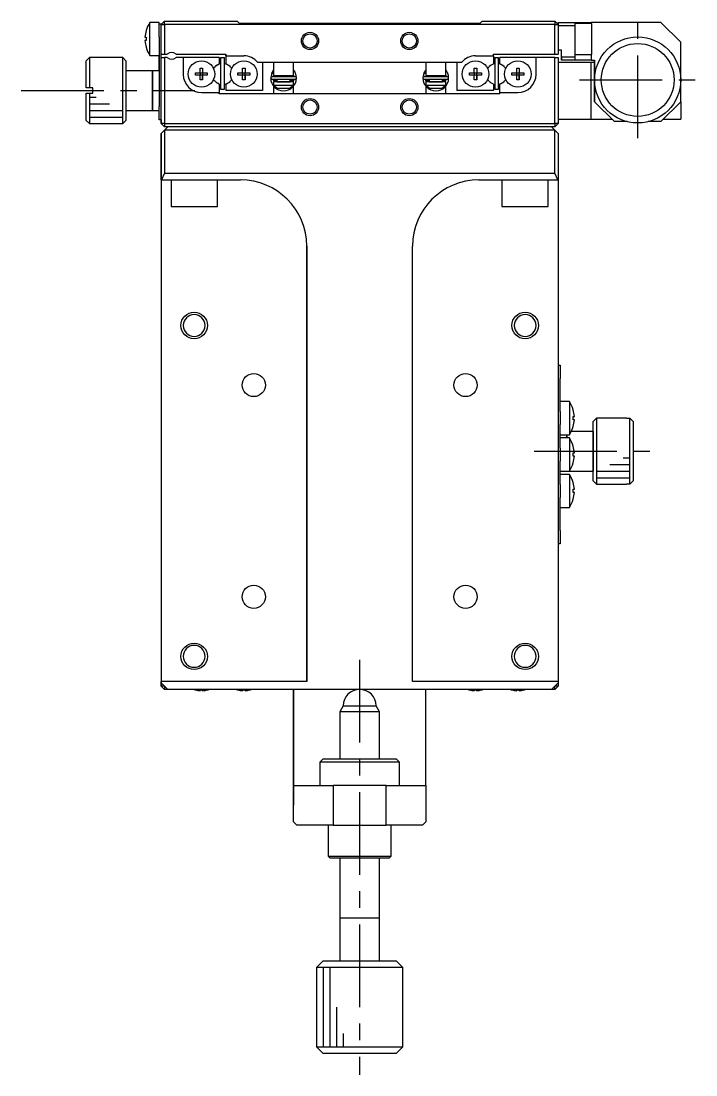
# Model space of a CAD drawing. Extents: x -216 to 381, y 30 to 513.
# Drawn here: x -40.6 to 61.3, y 353.6 to 512.8 of the extents above; entities that cross this region are included whole.
import ezdxf

# ---------------------------------------------------------------- set-up
doc = ezdxf.new("R2010")
doc.units = 0
doc.header["$LTSCALE"] = 10
doc.linetypes.add('CENTER', pattern=[2, 1.25, -0.25, 0.25, -0.25])
doc.layers.get('0').update_dxf_attribs({"linetype": 'CONTINUOUS'})
doc.layers.add('CENTER', color=1, linetype='CENTER')

msp = doc.modelspace()

# ---------------------------------------------------------------- linework, layer by layer
at = {"color": 7, "linetype": 'CONTINUOUS'}
for p, q in [((-19.47277, 512.334372), (-18.97277, 512.834372)), ((-19.47277, 512.334372), (-18.97277, 512.834372)), ((-18.97277, 512.334372), (-18.97277, 512.834372)), ((-18.97277, 512.834372), (-7.97277, 512.834372)), ((-7.62277, 512.484372), (-7.97277, 512.834372)), ((29.02723, 512.834372), (28.67723, 512.484372)), ((28.67723, 512.484372), (29.02723, 512.834372)), ((29.02723, 512.834372), (40.02723, 512.834372)), ((40.02723, 512.834372), (40.02723, 512.334372)), ((40.02723, 512.834372), (40.52723, 512.334372)), ((-21.742205, 511.396304), (-21.73535, 511.392961)), ((-21.742205, 511.396304), (-21.73535, 511.392961)), ((-21.164427, 507.634372), (-21.164427, 512.634372)), ((-19.77277, 512.634372), (-21.164427, 512.634372)), ((-19.77277, 512.434372), (-19.77277, 512.634372)), ((-19.77277, 510.434372), (-19.77277, 512.434372)), ((-19.77277, 512.434372), (-19.47277, 512.434372)), ((-19.47277, 512.334372), (-18.97277, 512.334372)), ((-19.47277, 507.834372), (-19.47277, 512.334372)), ((-18.97277, 512.334372), (-18.97277, 507.834372)), ((40.02723, 512.334372), (-18.97277, 512.334372)), ((28.67723, 512.484372), (-7.62277, 512.484372)), ((40.02723, 507.834372), (40.02723, 512.334372)), ((40.02723, 512.334372), (40.52723, 512.334372)), ((40.52723, 512.634372), (40.52723, 512.334372)), ((40.52723, 512.334372), (40.52723, 512.634372)), ((40.52723, 512.634372), (43.02723, 512.634372)), ((40.52723, 512.334372), (40.52723, 507.834372)), ((43.02723, 512.134372), (40.52723, 512.134372)), ((43.02723, 512.634372), (43.02723, 512.134372)), ((43.02723, 512.634372), (45.52723, 512.634372)), ((45.52723, 512.565193), (43.02723, 512.565193)), ((45.62723, 512.484372), (43.02723, 512.484372)), ((43.02723, 512.134372), (43.02723, 507.434372)), ((45.52723, 512.634372), (45.52723, 512.565193)), ((56.02723, 512.634372), (45.52723, 512.634372)), ((45.52723, 512.565193), (45.52723, 512.484372)), ((45.62723, 510.134372), (45.62723, 512.484372)), ((59.02723, 509.634372), (56.02723, 512.634372)), ((-21.907722, 510.394372), (-21.73535, 510.394372)), ((-21.73535, 509.874372), (-21.907722, 509.874372)), ((-21.73535, 510.394372), (-21.73535, 509.874372)), ((-19.77277, 510.434372), (-19.77277, 499.934372)), ((45.62723, 507.784372), (45.62723, 510.134372)), ((59.02723, 503.934372), (59.02723, 509.634372)), ((-21.73535, 508.875782), (-21.742205, 508.872439)), ((-21.73535, 508.875782), (-21.742205, 508.872439)), ((41.02723, 508.434372), (40.52723, 508.434372)), ((41.02723, 507.434372), (41.02723, 508.434372)), ((41.02723, 507.434372), (41.02723, 508.434372)), ((-30.27277, 507.334372), (-30.77277, 506.834372)), ((-30.77277, 502.734372), (-30.77277, 506.834372)), ((-30.77277, 502.734372), (-30.77277, 506.834372)), ((-30.27277, 507.334372), (-30.27277, 502.734372)), ((-25.27277, 507.334372), (-30.27277, 507.334372)), ((-25.27277, 502.334372), (-25.27277, 507.334372)), ((-24.77277, 506.834372), (-25.27277, 507.334372)), ((-24.77277, 506.834372), (-24.77277, 502.334372)), ((-21.164427, 507.634372), (-19.77277, 507.634372)), ((-19.77277, 505.334372), (-19.77277, 507.634372)), ((-19.47277, 507.334372), (-19.47277, 507.834372)), ((-19.47277, 507.834372), (-18.97277, 507.834372)), ((-19.47277, 497.334372), (-19.47277, 507.334372)), ((-19.47277, 507.334372), (-18.97277, 507.334372)), ((-18.97277, 507.834372), (-18.534208, 507.834372)), ((-18.97277, 507.334372), (-18.97277, 497.334372)), ((-18.534208, 507.334372), (-18.97277, 507.334372)), ((-17.211332, 507.834372), (-9.67277, 507.834372)), ((-16.12277, 507.334372), (-17.211332, 507.334372)), ((-16.12277, 507.334372), (-16.12277, 504.784372)), ((-10.67277, 507.334372), (-16.12277, 507.334372)), ((-10.67277, 507.334372), (-10.67277, 506.385177)), ((-10.47277, 507.334372), (-9.87277, 507.334372)), ((-10.47277, 506.393267), (-10.47277, 507.334372)), ((-10.47277, 507.334372), (-10.47277, 502.534372)), ((-10.47277, 506.584372), (-10.47277, 506.393267)), ((-10.47277, 506.584372), (-10.47277, 506.393267)), ((-10.47277, 506.584372), (-10.47277, 506.393267)), ((-10.47277, 506.584372), (-10.47277, 506.393267)), ((-10.47277, 506.584372), (-10.47277, 506.393267)), ((-10.47277, 506.584372), (-10.47277, 506.393267)), ((-10.47277, 506.584372), (-10.47277, 506.393267)), ((-10.47277, 506.584372), (-10.47277, 506.393267)), ((-10.47277, 506.584372), (-10.47277, 506.393267)), ((-10.47277, 506.584372), (-10.47277, 506.393267)), ((-10.47277, 506.584372), (-10.47277, 506.393267)), ((-10.47277, 506.584372), (-10.47277, 506.393267)), ((-10.47277, 506.584372), (-10.47277, 503.284372)), ((-10.47277, 506.584372), (-10.47277, 506.393267)), ((-10.47277, 506.584372), (-10.47277, 506.393267)), ((-10.47277, 506.584372), (-10.47277, 506.393267)), ((-10.47277, 506.584372), (-10.47277, 506.393267)), ((-10.47277, 506.584372), (-10.47277, 506.393267)), ((-10.47277, 506.584372), (-10.47277, 506.393267)), ((-10.47277, 506.584372), (-10.47277, 506.393267)), ((-10.47277, 506.584372), (-10.47277, 506.393267)), ((-10.47277, 506.584372), (-10.47277, 506.393267)), ((-10.47277, 506.584372), (-10.47277, 506.393267)), ((-10.47277, 506.584372), (-10.47277, 506.393267)), ((-9.87277, 502.534372), (-9.87277, 507.334372)), ((-9.67277, 507.834372), (-9.67277, 507.584372)), ((-9.67277, 507.584372), (-9.67277, 507.834372)), ((-9.67277, 507.584372), (-6.97277, 507.584372)), ((-9.67277, 507.584372), (-9.67277, 506.385177)), ((-9.67277, 507.584372), (-9.67277, 506.385177)), ((-4.893707, 506.634372), (-2.04777, 506.634372)), ((-4.17277, 506.634372), (-4.17277, 502.334372)), ((-2.47277, 506.634372), (-2.47277, 504.634372)), ((-2.04777, 506.634372), (0.10223, 506.634372)), ((0.10223, 506.634372), (20.95223, 506.634372)), ((0.52723, 504.634372), (0.52723, 506.634372)), ((20.52723, 506.634372), (20.52723, 504.634372)), ((20.95223, 506.634372), (23.10223, 506.634372)), ((23.10223, 506.634372), (25.948168, 506.634372)), ((23.52723, 504.634372), (23.52723, 506.634372)), ((25.22723, 506.634372), (25.22723, 502.334372)), ((25.22723, 506.634372), (25.22723, 502.334372)), ((28.02723, 507.584372), (30.72723, 507.584372)), ((30.72723, 507.834372), (40.02723, 507.834372)), ((30.72723, 507.584372), (30.72723, 507.834372)), ((30.72723, 507.584372), (30.72723, 506.385177)), ((30.92723, 506.393267), (30.92723, 507.334372)), ((30.92723, 507.334372), (30.92723, 502.534372)), ((30.92723, 507.334372), (31.52723, 507.334372)), ((30.92723, 506.584372), (30.92723, 506.393267)), ((30.92723, 506.584372), (30.92723, 506.393267)), ((30.92723, 506.584372), (30.92723, 506.393267)), ((30.92723, 506.584372), (30.92723, 506.393267)), ((30.92723, 506.584372), (30.92723, 506.393267)), ((30.92723, 506.584372), (30.92723, 506.393267)), ((30.92723, 506.584372), (30.92723, 506.393267)), ((30.92723, 506.584372), (30.92723, 506.393267)), ((30.92723, 506.584372), (30.92723, 506.393267)), ((30.92723, 506.584372), (30.92723, 506.393267)), ((30.92723, 506.584372), (30.92723, 506.393267)), ((30.92723, 506.584372), (30.92723, 506.393267)), ((30.92723, 506.584372), (30.92723, 503.284372)), ((30.92723, 506.584372), (30.92723, 506.393267)), ((30.92723, 506.584372), (30.92723, 506.393267)), ((30.92723, 506.584372), (30.92723, 506.393267)), ((30.92723, 506.584372), (30.92723, 506.393267)), ((30.92723, 506.584372), (30.92723, 506.393267)), ((30.92723, 506.584372), (30.92723, 506.393267)), ((30.92723, 506.584372), (30.92723, 506.393267)), ((30.92723, 506.584372), (30.92723, 506.393267)), ((30.92723, 506.584372), (30.92723, 506.393267)), ((30.92723, 506.584372), (30.92723, 506.393267)), ((30.92723, 506.584372), (30.92723, 506.393267)), ((31.52723, 502.534372), (31.52723, 507.334372)), ((31.72723, 506.385177), (31.72723, 507.334372)), ((37.17723, 507.334372), (31.72723, 507.334372)), ((31.72723, 506.385177), (31.72723, 507.334372)), ((37.17723, 504.784372), (37.17723, 507.334372)), ((40.02723, 507.334372), (37.17723, 507.334372)), ((37.17723, 504.784372), (37.17723, 507.334372)), ((40.02723, 507.834372), (40.52723, 507.834372)), ((40.02723, 497.334372), (40.02723, 507.334372)), ((40.02723, 507.334372), (40.52723, 507.334372)), ((40.52723, 507.334372), (40.52723, 497.334372)), ((40.52723, 506.634372), (45.52723, 506.634372)), ((41.02723, 507.434372), (43.02723, 507.434372)), ((41.02723, 507.434372), (41.02723, 506.934372)), ((41.02723, 506.934372), (41.02723, 507.434372)), ((43.02723, 506.934372), (41.02723, 506.934372)), ((43.02723, 507.784372), (45.62723, 507.784372)), ((43.02723, 507.434372), (43.02723, 506.934372)), ((43.02723, 506.974635), (45.52723, 506.974635)), ((45.52723, 506.934372), (43.02723, 506.934372)), ((45.52723, 507.784372), (45.52723, 506.974635)), ((45.52723, 506.974635), (45.52723, 506.934372)), ((45.52723, 506.934372), (46.02723, 506.934372)), ((45.52723, 498.034372), (45.52723, 506.634372)), ((45.52723, 506.634372), (46.02723, 506.634372)), ((46.02723, 506.934372), (46.02723, 503.934372)), ((46.02723, 503.934372), (46.02723, 506.934372)), ((-20.77277, 505.334372), (-24.77277, 505.334372)), ((-20.77277, 502.334372), (-20.77277, 505.334372)), ((-20.77277, 505.334372), (-20.77277, 502.334372)), ((-19.77277, 505.334372), (-20.77277, 505.334372)), ((-14.259131, 505.014372), (-13.55277, 505.014372)), ((-14.259131, 504.654372), (-14.259131, 505.014372)), ((-13.55277, 505.720733), (-13.19277, 505.720733)), ((-13.55277, 505.014372), (-13.55277, 505.720733)), ((-13.542398, 505.003999), (-13.55277, 505.014372)), ((-13.542398, 504.664744), (-13.542398, 505.003999)), ((-13.542398, 505.003999), (-13.203142, 505.003999)), ((-13.203142, 505.003999), (-13.19277, 505.014372)), ((-13.203142, 505.003999), (-13.203142, 504.664744)), ((-13.19277, 505.720733), (-13.19277, 505.014372)), ((-13.19277, 505.720733), (-13.19277, 505.014372)), ((-13.19277, 505.014372), (-12.486408, 505.014372)), ((-12.486408, 505.014372), (-12.486408, 504.654372)), ((-10.932865, 506.235011), (-10.67277, 506.385177)), ((-9.412675, 506.235011), (-9.67277, 506.385177)), ((-9.412675, 506.235011), (-9.67277, 506.385177)), ((-7.859131, 505.014372), (-7.15277, 505.014372)), ((-7.859131, 504.654372), (-7.859131, 505.014372)), ((-7.15277, 505.720733), (-6.79277, 505.720733)), ((-7.15277, 505.014372), (-7.15277, 505.720733)), ((-7.142398, 505.003999), (-7.15277, 505.014372)), ((-7.142398, 504.664744), (-7.142398, 505.003999)), ((-7.142398, 505.003999), (-6.803142, 505.003999)), ((-6.803142, 505.003999), (-6.79277, 505.014372)), ((-6.803142, 505.003999), (-6.803142, 504.664744)), ((-6.79277, 505.720733), (-6.79277, 505.014372)), ((-6.79277, 505.720733), (-6.79277, 505.014372)), ((-6.79277, 505.014372), (-6.086408, 505.014372)), ((-6.086408, 505.014372), (-6.086408, 504.654372)), ((-2.747534, 505.027764), (-2.916425, 504.26196)), ((-2.807994, 504.836343), (-2.812486, 504.802388)), ((-2.801809, 504.870038), (-2.807994, 504.836343)), ((-2.793945, 504.903389), (-2.801809, 504.870038)), ((-2.784423, 504.936316), (-2.793945, 504.903389)), ((-2.773264, 504.968736), (-2.784423, 504.936316)), ((-2.76121, 504.998903), (-2.773264, 504.968736)), ((-2.761495, 504.997552), (-2.760873, 504.999511)), ((-2.760873, 504.999511), (-2.759128, 505.000985)), ((-2.472892, 505.470403), (-2.760351, 504.998458)), ((-2.759128, 505.000985), (-2.756269, 505.001965)), ((-2.756432, 505.007559), (-2.755047, 505.008627)), ((-2.756269, 505.001965), (-2.752315, 505.002444)), ((-2.755047, 505.008627), (-2.472745, 504.909414)), ((-2.752315, 505.002444), (-2.74729, 505.00242)), ((-2.74729, 505.00242), (-2.741226, 505.001893)), ((-2.741226, 505.001893), (-2.734161, 505.000865)), ((-2.734161, 505.000865), (-2.72614, 504.999344)), ((-2.72614, 504.999344), (-2.717213, 504.997338)), ((-2.717213, 504.997338), (-2.707435, 504.994861)), ((-2.707435, 504.994861), (-2.696869, 504.991929)), ((-2.696869, 504.991929), (-2.685581, 504.988558)), ((-2.685581, 504.988558), (-2.673641, 504.984772)), ((-2.673641, 504.984772), (-2.661126, 504.980593)), ((-2.661126, 504.980593), (-2.648112, 504.976047)), ((-2.648112, 504.976047), (-2.634682, 504.971164)), ((-2.634682, 504.971164), (-2.620921, 504.965974)), ((-2.620921, 504.965974), (-2.606915, 504.96051)), ((-2.606915, 504.96051), (-2.592751, 504.954805)), ((-2.592751, 504.954805), (-2.578519, 504.948896)), ((-2.578519, 504.948896), (-2.564309, 504.94282)), ((-2.564309, 504.94282), (-2.550209, 504.936615)), ((-2.550209, 504.936615), (-2.536308, 504.93032)), ((-2.536308, 504.93032), (-2.522693, 504.923974)), ((-2.522693, 504.923974), (-2.50945, 504.917618)), ((-2.50945, 504.917618), (-2.496662, 504.911291)), ((-2.496662, 504.911291), (-2.48441, 504.905033)), ((-2.48441, 504.905033), (-2.47277, 504.898884)), ((0.815955, 504.997552), (0.815191, 504.997232)), ((0.815247, 504.999632), (0.81567, 504.998903)), ((0.815455, 504.995082), (0.815955, 504.997552)), ((0.81567, 504.998903), (0.815955, 504.997552)), ((0.830396, 504.961434), (0.81567, 504.998903)), ((0.831406, 504.958605), (0.830396, 504.961434)), ((0.832122, 504.956576), (0.831406, 504.958605)), ((0.833631, 504.952232), (0.832122, 504.956576)), ((0.833944, 504.951321), (0.833631, 504.952232)), ((0.834699, 504.949098), (0.833944, 504.951321)), ((0.835047, 504.948068), (0.834699, 504.949098)), ((0.835436, 504.94691), (0.835047, 504.948068)), ((0.835766, 504.94592), (0.835436, 504.94691)), ((0.836174, 504.94469), (0.835766, 504.94592)), ((0.836475, 504.943775), (0.836174, 504.94469)), ((0.836903, 504.942471), (0.836475, 504.943775)), ((0.837368, 504.941043), (0.836903, 504.942471)), ((0.837669, 504.940115), (0.837368, 504.941043)), ((20.243771, 505.008003), (20.083575, 504.26196)), ((20.192006, 504.836343), (20.187514, 504.802388)), ((20.198191, 504.870038), (20.192006, 504.836343)), ((20.206055, 504.903389), (20.198191, 504.870038)), ((20.215577, 504.936316), (20.206055, 504.903389)), ((20.226736, 504.968736), (20.215577, 504.936316)), ((20.23879, 504.998903), (20.226736, 504.968736)), ((20.238505, 504.997552), (20.239127, 504.999511)), ((20.239127, 504.999511), (20.240872, 505.000985)), ((20.527108, 505.470403), (20.239649, 504.998458)), ((20.240872, 505.000985), (20.243731, 505.001965)), ((20.243568, 505.007559), (20.527255, 504.909414)), ((20.243731, 505.001965), (20.247685, 505.002444)), ((20.252466, 505.027764), (20.243771, 505.008003)), ((20.247685, 505.002444), (20.25271, 505.00242)), ((20.25271, 505.00242), (20.258774, 505.001893)), ((20.258774, 505.001893), (20.265839, 505.000865)), ((20.265839, 505.000865), (20.27386, 504.999344)), ((20.27386, 504.999344), (20.282787, 504.997338)), ((20.282787, 504.997338), (20.292565, 504.994861)), ((20.292565, 504.994861), (20.303131, 504.991929)), ((20.303131, 504.991929), (20.314419, 504.988558)), ((20.314419, 504.988558), (20.326359, 504.984772)), ((20.326359, 504.984772), (20.338874, 504.980593)), ((20.338874, 504.980593), (20.351888, 504.976047)), ((20.351888, 504.976047), (20.365318, 504.971164)), ((20.365318, 504.971164), (20.379079, 504.965974)), ((20.379079, 504.965974), (20.393085, 504.96051)), ((20.393085, 504.96051), (20.407249, 504.954805)), ((20.407249, 504.954805), (20.421481, 504.948896)), ((20.421481, 504.948896), (20.435691, 504.94282)), ((20.435691, 504.94282), (20.449791, 504.936615)), ((20.449791, 504.936615), (20.463692, 504.93032)), ((20.463692, 504.93032), (20.477307, 504.923974)), ((20.477307, 504.923974), (20.49055, 504.917618)), ((20.49055, 504.917618), (20.503338, 504.911291)), ((20.503338, 504.911291), (20.51559, 504.905033)), ((20.51559, 504.905033), (20.52723, 504.898884)), ((23.815955, 504.997552), (23.815191, 504.997232)), ((23.815247, 504.999632), (23.81567, 504.998903)), ((23.815455, 504.995082), (23.815955, 504.997552)), ((23.81567, 504.998903), (23.815955, 504.997552)), ((23.830396, 504.961434), (23.81567, 504.998903)), ((23.831406, 504.958605), (23.830396, 504.961434)), ((23.832122, 504.956576), (23.831406, 504.958605)), ((23.833631, 504.952232), (23.832122, 504.956576)), ((23.833944, 504.951321), (23.833631, 504.952232)), ((23.834699, 504.949098), (23.833944, 504.951321)), ((23.835047, 504.948068), (23.834699, 504.949098)), ((23.835436, 504.94691), (23.835047, 504.948068)), ((23.835766, 504.94592), (23.835436, 504.94691)), ((23.836174, 504.94469), (23.835766, 504.94592)), ((23.836475, 504.943775), (23.836174, 504.94469)), ((23.836903, 504.942471), (23.836475, 504.943775)), ((23.837368, 504.941043), (23.836903, 504.942471)), ((23.837669, 504.940115), (23.837368, 504.941043)), ((27.140869, 505.014372), (27.84723, 505.014372)), ((27.140869, 504.654372), (27.140869, 505.014372)), ((27.84723, 505.720733), (28.20723, 505.720733)), ((27.84723, 505.014372), (27.84723, 505.720733)), ((27.857602, 505.003999), (27.84723, 505.014372)), ((27.857602, 504.664744), (27.857602, 505.003999)), ((27.857602, 505.003999), (28.196858, 505.003999)), ((28.196858, 505.003999), (28.20723, 505.014372)), ((28.196858, 505.003999), (28.196858, 504.664744)), ((28.20723, 505.720733), (28.20723, 505.014372)), ((28.20723, 505.720733), (28.20723, 505.014372)), ((28.20723, 505.014372), (28.913592, 505.014372)), ((28.913592, 505.014372), (28.913592, 504.654372)), ((30.467135, 506.235011), (30.72723, 506.385177)), ((31.987325, 506.235011), (31.72723, 506.385177)), ((31.72723, 506.385177), (31.987325, 506.235011)), ((33.540869, 505.014372), (34.24723, 505.014372)), ((33.540869, 504.654372), (33.540869, 505.014372)), ((34.24723, 505.720733), (34.60723, 505.720733)), ((34.24723, 505.014372), (34.24723, 505.720733)), ((34.257602, 505.003999), (34.24723, 505.014372)), ((34.257602, 504.664744), (34.257602, 505.003999)), ((34.257602, 505.003999), (34.596858, 505.003999)), ((34.596858, 505.003999), (34.60723, 505.014372)), ((34.596858, 505.003999), (34.596858, 504.664744)), ((34.60723, 505.720733), (34.60723, 505.014372)), ((34.60723, 505.720733), (34.60723, 505.014372)), ((34.60723, 505.014372), (35.313592, 505.014372)), ((35.313592, 505.014372), (35.313592, 504.654372)), ((-19.772772, 504.084372), (-19.772772, 500.784372)), ((-13.55277, 504.654372), (-14.259131, 504.654372)), ((-13.542398, 504.664744), (-13.55277, 504.654372)), ((-13.55277, 503.94801), (-13.55277, 504.654372)), ((-13.19277, 503.94801), (-13.55277, 503.94801)), ((-13.203142, 504.664744), (-13.542398, 504.664744)), ((-13.203142, 504.664744), (-13.19277, 504.654372)), ((-13.19277, 504.654372), (-13.19277, 503.94801)), ((-12.486408, 504.654372), (-13.19277, 504.654372)), ((-13.19277, 503.94801), (-13.19277, 504.654372)), ((-10.67277, 503.283566), (-10.932865, 503.433732)), ((-10.67277, 503.283566), (-10.67277, 502.034372)), ((-10.47277, 502.534372), (-10.47277, 503.275476)), ((-9.67277, 503.283566), (-9.412675, 503.433732)), ((-9.67277, 503.283566), (-9.412675, 503.433732)), ((-9.67277, 503.283566), (-9.67277, 502.334372)), ((-9.67277, 503.283566), (-9.67277, 502.334372)), ((-7.15277, 504.654372), (-7.859131, 504.654372)), ((-7.142398, 504.664744), (-7.15277, 504.654372)), ((-7.15277, 503.94801), (-7.15277, 504.654372)), ((-6.79277, 503.94801), (-7.15277, 503.94801)), ((-6.803142, 504.664744), (-7.142398, 504.664744)), ((-6.803142, 504.664744), (-6.79277, 504.654372)), ((-6.79277, 504.654372), (-6.79277, 503.94801)), ((-6.086408, 504.654372), (-6.79277, 504.654372)), ((-6.79277, 503.94801), (-6.79277, 504.654372)), ((-2.815275, 504.768256), (-2.816355, 504.73403)), ((-2.816355, 504.73403), (-2.815723, 504.699794)), ((-2.815723, 504.699794), (-2.81338, 504.665631)), ((-2.812486, 504.802388), (-2.815275, 504.768256)), ((-2.81338, 504.665631), (-2.809333, 504.631625)), ((-2.809333, 504.631625), (-2.803592, 504.597859)), ((-2.803592, 504.597859), (-2.796169, 504.564415)), ((-2.796169, 504.564415), (-2.787083, 504.531375)), ((-2.787083, 504.531375), (-2.776357, 504.49882)), ((-2.776357, 504.49882), (-2.764015, 504.46683)), ((-2.764015, 504.46683), (-2.750087, 504.435483)), ((-2.750087, 504.435483), (-2.746395, 504.427824)), ((0.77723, 504.429372), (-2.72277, 504.429372)), ((-2.72277, 504.039372), (0.77723, 504.039372)), ((-2.407989, 503.634217), (-2.516452, 504.039349)), ((-2.47277, 504.634372), (0.52723, 504.634372)), ((-1.97277, 503.834372), (-2.47277, 503.834372)), ((-2.47277, 503.834372), (-2.47277, 503.823973)), ((-2.47277, 503.823889), (-2.47277, 503.823453)), ((-2.47277, 503.823328), (-2.47277, 503.823221)), ((-2.47277, 503.823014), (-2.47277, 503.822887)), ((-2.47277, 503.822887), (-2.47277, 503.822699)), ((0.52723, 503.634372), (-2.47277, 503.634372)), ((-2.47277, 503.634372), (-2.47277, 503.134372)), ((-1.97277, 503.634372), (-2.472708, 503.634372)), ((-2.409367, 504.630805), (-2.410599, 504.63435)), ((-2.403984, 504.616758), (-2.409367, 504.630805)), ((-2.397899, 504.603005), (-2.403984, 504.616758)), ((-2.391129, 504.589581), (-2.397899, 504.603005)), ((-2.383695, 504.576518), (-2.391129, 504.589581)), ((-2.375617, 504.563849), (-2.383695, 504.576518)), ((-2.366917, 504.551603), (-2.375617, 504.563849)), ((-2.357618, 504.53981), (-2.366917, 504.551603)), ((-2.347746, 504.528497), (-2.357618, 504.53981)), ((-2.337325, 504.51769), (-2.347746, 504.528497)), ((-2.326384, 504.507414), (-2.337325, 504.51769)), ((-2.314949, 504.497693), (-2.326384, 504.507414)), ((-2.30305, 504.488548), (-2.314949, 504.497693)), ((-2.290717, 504.479999), (-2.30305, 504.488548)), ((-2.277979, 504.472066), (-2.290717, 504.479999)), ((-2.264869, 504.464766), (-2.277979, 504.472066)), ((-2.251417, 504.458115), (-2.264869, 504.464766)), ((-2.237656, 504.452127), (-2.251417, 504.458115)), ((-2.22362, 504.446816), (-2.237656, 504.452127)), ((-2.20934, 504.442194), (-2.22362, 504.446816)), ((-2.194852, 504.438269), (-2.20934, 504.442194)), ((-2.180189, 504.435052), (-2.194852, 504.438269)), ((-2.165385, 504.432549), (-2.180189, 504.435052)), ((-2.150476, 504.430765), (-2.165385, 504.432549)), ((-2.135496, 504.429705), (-2.150476, 504.430765)), ((-2.12127, 504.429371), (-2.135496, 504.429705)), ((-1.97277, 504.634372), (-1.97277, 504.429372)), ((-1.97277, 504.039372), (-1.97277, 503.634372)), ((-1.97277, 503.634372), (0.02723, 503.634372)), ((0.02723, 503.634372), (-1.97277, 503.634372)), ((0.02723, 504.429372), (0.02723, 504.634372)), ((0.02723, 503.634372), (0.02723, 504.039372)), ((0.52723, 503.834372), (0.02723, 503.834372)), ((0.52723, 503.634372), (0.02723, 503.634372)), ((0.182426, 504.429447), (0.175731, 504.429371)), ((0.19743, 504.430143), (0.182426, 504.429447)), ((0.212386, 504.431565), (0.19743, 504.430143)), ((0.227257, 504.43371), (0.212386, 504.431565)), ((0.24201, 504.436574), (0.227257, 504.43371)), ((0.256608, 504.440151), (0.24201, 504.436574)), ((0.271017, 504.444434), (0.256608, 504.440151)), ((0.285204, 504.449414), (0.271017, 504.444434)), ((0.299134, 504.455081), (0.285204, 504.449414)), ((0.312772, 504.461422), (0.299134, 504.455081)), ((0.326087, 504.468424), (0.312772, 504.461422)), ((0.339045, 504.476071), (0.326087, 504.468424)), ((0.351614, 504.484348), (0.339045, 504.476071)), ((0.363762, 504.493236), (0.351614, 504.484348)), ((0.375459, 504.502715), (0.363762, 504.493236)), ((0.386674, 504.512763), (0.375459, 504.502715)), ((0.397379, 504.523358), (0.386674, 504.512763)), ((0.407546, 504.534475), (0.397379, 504.523358)), ((0.417147, 504.546087), (0.407546, 504.534475)), ((0.426156, 504.558169), (0.417147, 504.546087)), ((0.43455, 504.570689), (0.426156, 504.558169)), ((0.442304, 504.583618), (0.43455, 504.570689)), ((0.449397, 504.596923), (0.442304, 504.583618)), ((0.45581, 504.610572), (0.449397, 504.596923)), ((0.461524, 504.62453), (0.45581, 504.610572)), ((0.465058, 504.634346), (0.461524, 504.62453)), ((0.570596, 504.039316), (0.462785, 503.634211)), ((0.52723, 503.824085), (0.52723, 503.834372)), ((0.52723, 503.823818), (0.52723, 503.823949)), ((0.52723, 503.823641), (0.52723, 503.823818)), ((0.52723, 503.823411), (0.52723, 503.823513)), ((0.52723, 503.823311), (0.52723, 503.823411)), ((0.52723, 503.823174), (0.52723, 503.823298)), ((0.52723, 503.823018), (0.52723, 503.823174)), ((0.52723, 503.822904), (0.52723, 503.823018)), ((0.52723, 503.822535), (0.52723, 503.822685)), ((0.52723, 503.134372), (0.52723, 503.634372)), ((0.527514, 504.646017), (0.53063, 504.634538)), ((0.53063, 504.634538), (0.57092, 504.429414)), ((20.184725, 504.768256), (20.183645, 504.73403)), ((20.183645, 504.73403), (20.184277, 504.699794)), ((20.184277, 504.699794), (20.18662, 504.665631)), ((20.187514, 504.802388), (20.184725, 504.768256)), ((20.18662, 504.665631), (20.190667, 504.631625)), ((20.190667, 504.631625), (20.196408, 504.597859)), ((20.196408, 504.597859), (20.203831, 504.564415)), ((20.203831, 504.564415), (20.212917, 504.531375)), ((20.212917, 504.531375), (20.223643, 504.49882)), ((20.223643, 504.49882), (20.235985, 504.46683)), ((20.235985, 504.46683), (20.249913, 504.435483)), ((20.249913, 504.435483), (20.253605, 504.427824)), ((23.77723, 504.429372), (20.27723, 504.429372)), ((20.27723, 504.039372), (23.77723, 504.039372)), ((20.592011, 503.634217), (20.483548, 504.039349)), ((20.52723, 504.634372), (23.52723, 504.634372)), ((21.02723, 503.834372), (20.52723, 503.834372)), ((20.52723, 503.834372), (20.52723, 503.823973)), ((20.52723, 503.823889), (20.52723, 503.823453)), ((20.52723, 503.823328), (20.52723, 503.823221)), ((20.52723, 503.823014), (20.52723, 503.822887)), ((20.52723, 503.822887), (20.52723, 503.822699)), ((23.52723, 503.634372), (20.52723, 503.634372)), ((20.52723, 503.634372), (20.52723, 503.134372)), ((21.02723, 503.634372), (20.527292, 503.634372)), ((20.590633, 504.630805), (20.589401, 504.63435)), ((20.596016, 504.616758), (20.590633, 504.630805)), ((20.602101, 504.603005), (20.596016, 504.616758)), ((20.608871, 504.589581), (20.602101, 504.603005)), ((20.616305, 504.576518), (20.608871, 504.589581)), ((20.624383, 504.563849), (20.616305, 504.576518)), ((20.633083, 504.551603), (20.624383, 504.563849)), ((20.642382, 504.53981), (20.633083, 504.551603)), ((20.652254, 504.528497), (20.642382, 504.53981)), ((20.662675, 504.51769), (20.652254, 504.528497)), ((20.673616, 504.507414), (20.662675, 504.51769)), ((20.685051, 504.497693), (20.673616, 504.507414)), ((20.69695, 504.488548), (20.685051, 504.497693)), ((20.709283, 504.479999), (20.69695, 504.488548)), ((20.722021, 504.472066), (20.709283, 504.479999)), ((20.735131, 504.464766), (20.722021, 504.472066)), ((20.748583, 504.458115), (20.735131, 504.464766)), ((20.762344, 504.452127), (20.748583, 504.458115)), ((20.77638, 504.446816), (20.762344, 504.452127)), ((20.79066, 504.442194), (20.77638, 504.446816)), ((20.805148, 504.438269), (20.79066, 504.442194)), ((20.819811, 504.435052), (20.805148, 504.438269)), ((20.834615, 504.432549), (20.819811, 504.435052)), ((20.849524, 504.430765), (20.834615, 504.432549)), ((20.864504, 504.429705), (20.849524, 504.430765)), ((20.87873, 504.429371), (20.864504, 504.429705)), ((21.02723, 504.634372), (21.02723, 504.429372)), ((21.02723, 504.039372), (21.02723, 503.634372)), ((21.02723, 503.634372), (23.02723, 503.634372)), ((23.02723, 503.634372), (21.02723, 503.634372)), ((23.02723, 504.429372), (23.02723, 504.634372)), ((23.02723, 503.634372), (23.02723, 504.039372)), ((23.52723, 503.834372), (23.02723, 503.834372)), ((23.52723, 503.634372), (23.02723, 503.634372)), ((23.182426, 504.429447), (23.175731, 504.429371)), ((23.19743, 504.430143), (23.182426, 504.429447)), ((23.212386, 504.431565), (23.19743, 504.430143)), ((23.227257, 504.43371), (23.212386, 504.431565)), ((23.24201, 504.436574), (23.227257, 504.43371)), ((23.256608, 504.440151), (23.24201, 504.436574)), ((23.271017, 504.444434), (23.256608, 504.440151)), ((23.285204, 504.449414), (23.271017, 504.444434)), ((23.299134, 504.455081), (23.285204, 504.449414)), ((23.312772, 504.461422), (23.299134, 504.455081)), ((23.326087, 504.468424), (23.312772, 504.461422)), ((23.339045, 504.476071), (23.326087, 504.468424)), ((23.351614, 504.484348), (23.339045, 504.476071)), ((23.363762, 504.493236), (23.351614, 504.484348)), ((23.375459, 504.502715), (23.363762, 504.493236)), ((23.386674, 504.512763), (23.375459, 504.502715)), ((23.397379, 504.523358), (23.386674, 504.512763)), ((23.407546, 504.534475), (23.397379, 504.523358)), ((23.417147, 504.546087), (23.407546, 504.534475)), ((23.426156, 504.558169), (23.417147, 504.546087)), ((23.43455, 504.570689), (23.426156, 504.558169)), ((23.442304, 504.583618), (23.43455, 504.570689)), ((23.449397, 504.596923), (23.442304, 504.583618)), ((23.45581, 504.610572), (23.449397, 504.596923)), ((23.461524, 504.62453), (23.45581, 504.610572)), ((23.465058, 504.634346), (23.461524, 504.62453)), ((23.570596, 504.039316), (23.462785, 503.634211)), ((23.52723, 503.824085), (23.52723, 503.834372)), ((23.52723, 503.823818), (23.52723, 503.823949)), ((23.52723, 503.823641), (23.52723, 503.823818)), ((23.52723, 503.823411), (23.52723, 503.823513)), ((23.52723, 503.823311), (23.52723, 503.823411)), ((23.52723, 503.823174), (23.52723, 503.823298)), ((23.52723, 503.823018), (23.52723, 503.823174)), ((23.52723, 503.822904), (23.52723, 503.823018)), ((23.52723, 503.822535), (23.52723, 503.822685)), ((23.52723, 503.134372), (23.52723, 503.634372)), ((23.527514, 504.646017), (23.53063, 504.634538)), ((23.53063, 504.634538), (23.57092, 504.429414)), ((27.84723, 504.654372), (27.140869, 504.654372)), ((27.857602, 504.664744), (27.84723, 504.654372)), ((27.84723, 503.94801), (27.84723, 504.654372)), ((28.20723, 503.94801), (27.84723, 503.94801)), ((28.196858, 504.664744), (27.857602, 504.664744)), ((28.196858, 504.664744), (28.20723, 504.654372)), ((28.20723, 504.654372), (28.20723, 503.94801)), ((28.913592, 504.654372), (28.20723, 504.654372)), ((28.20723, 503.94801), (28.20723, 504.654372)), ((30.72723, 503.283566), (30.467135, 503.433732)), ((30.72723, 503.283566), (30.72723, 502.334372)), ((30.92723, 502.534372), (30.92723, 503.275476)), ((31.72723, 503.283566), (31.987325, 503.433732)), ((31.987325, 503.433732), (31.72723, 503.283566)), ((31.72723, 502.034372), (31.72723, 503.283566)), ((31.72723, 502.034372), (31.72723, 503.283566)), ((34.24723, 504.654372), (33.540869, 504.654372)), ((34.257602, 504.664744), (34.24723, 504.654372)), ((34.24723, 503.94801), (34.24723, 504.654372)), ((34.60723, 503.94801), (34.24723, 503.94801)), ((34.596858, 504.664744), (34.257602, 504.664744)), ((34.596858, 504.664744), (34.60723, 504.654372)), ((34.60723, 504.654372), (34.60723, 503.94801)), ((35.313592, 504.654372), (34.60723, 504.654372)), ((34.60723, 503.94801), (34.60723, 504.654372)), ((46.02723, 503.934372), (46.02723, 500.634372)), ((46.02723, 500.634372), (46.02723, 503.934372)), ((59.02723, 500.634372), (59.02723, 503.934372)), ((-30.27277, 502.734372), (-30.77277, 502.734372)), ((-30.77277, 497.834372), (-30.77277, 501.934372)), ((-30.77277, 497.834372), (-30.77277, 501.934372)), ((-30.77277, 501.934372), (-30.27277, 501.934372)), ((-29.77277, 502.734372), (-30.27277, 502.734372)), ((-30.27277, 501.934372), (-30.27277, 497.334372)), ((-30.27277, 501.934372), (-29.77277, 501.934372)), ((-29.77277, 501.934372), (-29.77277, 502.734372)), ((-29.77277, 501.934372), (-29.77277, 502.734372)), ((-25.27277, 497.334372), (-25.27277, 502.334372)), ((-24.77277, 502.334372), (-24.77277, 497.834372)), ((-20.77277, 499.334372), (-20.77277, 502.334372)), ((-20.77277, 502.334372), (-20.77277, 499.334372)), ((-13.37277, 502.034372), (-10.67277, 502.034372)), ((-10.67277, 501.834372), (-10.67277, 502.034372)), ((31.72723, 501.834372), (-10.67277, 501.834372)), ((-10.47277, 502.534372), (-9.87277, 502.534372)), ((-4.17277, 502.334372), (-9.67277, 502.334372)), ((-2.47277, 503.134372), (-2.422016, 503.134372)), ((-2.47277, 502.998313), (-2.47277, 502.998197)), ((-2.47277, 502.997802), (-2.47277, 501.834372)), ((-2.422016, 503.134372), (0.469232, 503.134372)), ((-1.89287, 502.634372), (-2.422016, 503.134372)), ((-0.059915, 502.634372), (-1.89287, 502.634372)), ((0.469232, 503.134372), (-0.059915, 502.634372)), ((-0.05267, 502.634372), (-0.059915, 502.634372)), ((0.469232, 503.134372), (0.52723, 503.134372)), ((0.52723, 501.834372), (0.52723, 502.997947)), ((20.52723, 503.134372), (20.577984, 503.134372)), ((20.52723, 502.998313), (20.52723, 502.998197)), ((20.52723, 502.997802), (20.52723, 501.834372)), ((20.577984, 503.134372), (23.469232, 503.134372)), ((21.10713, 502.634372), (20.577984, 503.134372)), ((22.940085, 502.634372), (21.10713, 502.634372)), ((23.469232, 503.134372), (22.940085, 502.634372)), ((22.94733, 502.634372), (22.940085, 502.634372)), ((23.469232, 503.134372), (23.52723, 503.134372)), ((23.52723, 501.834372), (23.52723, 502.997947)), ((30.72723, 502.334372), (25.22723, 502.334372)), ((30.92723, 502.534372), (31.52723, 502.534372)), ((31.72723, 501.834372), (31.72723, 502.034372)), ((31.72723, 502.034372), (34.42723, 502.034372)), ((31.72723, 501.834372), (31.72723, 502.034372)), ((46.02723, 500.634372), (49.02723, 497.634372)), ((49.02723, 497.634372), (46.02723, 500.634372)), ((56.02723, 497.634372), (59.02723, 500.634372)), ((59.02723, 500.634372), (59.02723, 498.034372)), ((-24.77277, 499.334372), (-20.77277, 499.334372)), ((-20.77277, 499.334372), (-19.77277, 499.334372)), ((-19.77277, 497.934372), (-19.77277, 499.934372)), ((-19.77277, 497.934372), (-19.77277, 499.334372)), ((-30.77277, 497.834372), (-30.27277, 497.334372)), ((-30.27277, 497.334372), (-25.27277, 497.334372)), ((-25.27277, 497.334372), (-24.77277, 497.834372)), ((-19.47277, 497.934372), (-19.77277, 497.934372)), ((-19.47277, 497.934372), (-19.47277, 497.334372)), ((-19.47277, 497.334372), (-18.97277, 496.834372)), ((-18.97277, 497.334372), (-19.47277, 497.334372)), ((-18.97277, 496.834372), (-19.47277, 497.334372)), ((-18.97277, 497.334372), (40.02723, 497.334372)), ((-18.97277, 497.334372), (-18.97277, 496.834372)), ((40.02723, 497.334372), (40.02723, 496.834372)), ((40.52723, 497.334372), (40.02723, 496.834372)), ((40.52723, 497.334372), (40.02723, 497.334372)), ((40.52723, 498.034372), (45.52723, 498.034372)), ((45.52723, 498.034372), (48.62723, 498.034372)), ((50.92723, 497.634372), (49.02723, 497.634372)), ((56.02723, 497.634372), (54.12723, 497.634372)), ((56.42723, 498.034372), (59.02723, 498.034372)), ((-19.47277, 495.834372), (-18.97277, 496.334372)), ((-18.97277, 496.334372), (-19.47277, 495.834372)), ((-19.47277, 488.834372), (-19.47277, 495.834372)), ((-19.47277, 495.834372), (-19.47277, 488.834372)), ((-18.47277, 496.834372), (-18.97277, 496.334372)), ((-18.97277, 496.334372), (-18.47277, 496.834372)), ((40.02723, 496.834372), (-18.97277, 496.834372)), ((-18.97277, 496.334372), (-18.97277, 489.834372)), ((40.02723, 496.334372), (-18.97277, 496.334372)), ((39.52723, 496.834372), (40.02723, 496.334372)), ((40.02723, 489.834372), (40.02723, 496.334372)), ((40.02723, 496.334372), (40.52723, 495.834372)), ((40.52723, 495.834372), (40.52723, 488.834372)), ((-18.97277, 489.834372), (-19.428496, 488.834372)), ((-18.97277, 489.834372), (40.02723, 489.834372)), ((40.482957, 488.834372), (40.02723, 489.834372)), ((-19.428496, 488.834372), (-19.47277, 488.834372)), ((-19.47277, 488.834372), (-19.47277, 413.033881)), ((-19.47277, 488.834372), (-19.47277, 471.834372)), ((-19.428496, 488.834372), (-7.47277, 488.834372)), ((-17.972767, 488.834372), (-17.972767, 484.834372)), ((-10.972767, 484.834372), (-10.972767, 488.834372)), ((28.52723, 488.834372), (40.482957, 488.834372)), ((32.027233, 488.834372), (32.027233, 484.834372)), ((39.027233, 484.834372), (39.027233, 488.834372)), ((40.52723, 488.834372), (40.482957, 488.834372)), ((40.52723, 488.834372), (40.52723, 413.033881)), ((-17.972767, 484.834372), (-10.972767, 484.834372)), ((32.027233, 484.834372), (39.027233, 484.834372)), ((2.52723, 478.834372), (2.52723, 413.033881)), ((2.52723, 413.033881), (2.52723, 478.834372)), ((18.52723, 413.033881), (18.52723, 478.834372)), ((-19.47277, 471.834372), (-19.47277, 412.834372)), ((40.52723, 460.834372), (40.82723, 460.834372)), ((40.82723, 460.834372), (40.82723, 458.834372)), ((40.82723, 453.814167), (40.82723, 458.834372)), ((42.218888, 455.334372), (40.82723, 455.334372)), ((42.218888, 455.334372), (42.218888, 452.834372)), ((42.789811, 454.092961), (42.796666, 454.096304)), ((40.82723, 453.814167), (40.82723, 452.834372)), ((40.82723, 452.834372), (40.82723, 451.854576)), ((42.218888, 452.834372), (42.218888, 450.334372)), ((42.789811, 453.094372), (42.962183, 453.094372)), ((42.789811, 452.574372), (42.789811, 453.094372)), ((42.962183, 452.574372), (42.789811, 452.574372)), ((46.32723, 452.834372), (45.82723, 452.334372)), ((45.82723, 443.334372), (45.82723, 452.334372)), ((45.82723, 450.834372), (45.82723, 452.334372)), ((46.32723, 452.834372), (46.32723, 442.834372)), ((50.82723, 452.834372), (46.32723, 452.834372)), ((50.82723, 452.834372), (50.82723, 452.818346)), ((50.82723, 452.818346), (51.32723, 452.818346)), ((51.32723, 442.850397), (51.32723, 452.818346)), ((51.32723, 452.818346), (51.82723, 452.316558)), ((51.82723, 452.316558), (51.82723, 443.352185)), ((40.82723, 448.314167), (40.82723, 451.854576)), ((45.82723, 450.834372), (42.508359, 450.834372)), ((42.796666, 451.572439), (42.789811, 451.575782)), ((45.82723, 444.834372), (45.82723, 450.834372)), ((45.82723, 450.834372), (45.82723, 444.834372)), ((40.82723, 450.334372), (42.218888, 450.334372)), ((42.218888, 449.834372), (40.82723, 449.834372)), ((41.82723, 450.334372), (41.82723, 449.834372)), ((41.82723, 449.834372), (41.82723, 450.334372)), ((42.218888, 449.834372), (42.218888, 447.334372)), ((40.82723, 448.314167), (40.82723, 447.334372)), ((42.789811, 448.592961), (42.796666, 448.596304)), ((42.789811, 447.594372), (42.962183, 447.594372)), ((42.789811, 447.074372), (42.789811, 447.594372)), ((40.82723, 447.334372), (40.82723, 446.354576)), ((40.82723, 442.814167), (40.82723, 446.354576)), ((42.218888, 447.334372), (42.218888, 444.834372)), ((42.962183, 447.074372), (42.789811, 447.074372)), ((42.796666, 446.072439), (42.789811, 446.075782)), ((40.82723, 444.834372), (42.218888, 444.834372)), ((42.218888, 444.334372), (40.82723, 444.334372)), ((42.218888, 444.834372), (45.82723, 444.834372)), ((42.218888, 444.334372), (42.218888, 441.834372)), ((45.82723, 443.334372), (45.82723, 444.834372)), ((40.82723, 442.814167), (40.82723, 441.834372)), ((42.789811, 443.092961), (42.796666, 443.096304)), ((45.82723, 443.334372), (46.32723, 442.834372)), ((46.32723, 442.834372), (50.82723, 442.834372)), ((51.32723, 442.850397), (50.82723, 442.850397)), ((50.82723, 442.850397), (50.82723, 442.834372)), ((51.82723, 443.352185), (51.32723, 442.850397)), ((40.82723, 441.834372), (40.82723, 440.854576)), ((42.218888, 441.834372), (42.218888, 439.334372)), ((42.789811, 442.094372), (42.962183, 442.094372)), ((42.789811, 441.574372), (42.789811, 442.094372)), ((42.962183, 441.574372), (42.789811, 441.574372)), ((40.82723, 435.834372), (40.82723, 440.854576)), ((42.796666, 440.572439), (42.789811, 440.575782)), ((40.82723, 439.334372), (42.218888, 439.334372)), ((40.82723, 435.834372), (40.82723, 433.834372)), ((40.82723, 433.834372), (40.52723, 433.834372)), ((-19.47277, 412.834372), (-19.47277, 413.033881)), ((2.52723, 413.033881), (-19.47277, 413.033881)), ((-19.47277, 412.334372), (-19.47277, 412.834372)), ((-19.47277, 412.834372), (-19.47277, 412.334372)), ((-19.47277, 412.834372), (-18.47277, 411.834372)), ((-18.97277, 412.334372), (-19.47277, 412.834372)), ((40.52723, 413.033881), (18.52723, 413.033881)), ((39.52723, 411.834372), (40.52723, 412.834372)), ((40.52723, 413.033881), (40.52723, 412.834372)), ((40.52723, 412.834372), (40.52723, 412.334372)), ((-19.47277, 412.334372), (-18.97277, 411.834372)), ((-18.97277, 412.334372), (-19.47277, 412.334372)), ((-19.47277, 412.334372), (-18.97277, 411.834372)), ((-18.97277, 412.334372), (-18.97277, 411.834372)), ((-18.97277, 412.334372), (-18.47277, 411.834372)), ((-18.47277, 411.834372), (-18.97277, 411.834372)), ((39.52723, 411.834372), (-18.47277, 411.834372)), ((-14.261386, 411.760227), (-14.259131, 411.76485)), ((-13.55277, 411.76485), (-13.19277, 411.76485)), ((-13.55277, 411.644513), (-13.55277, 411.76485)), ((-13.19277, 411.76485), (-13.19277, 411.644513)), ((-13.19277, 411.644513), (-13.19277, 411.76485)), ((-12.486408, 411.76485), (-12.484154, 411.760227)), ((-12.486408, 411.76485), (-12.484154, 411.760227)), ((-7.861386, 411.760227), (-7.859131, 411.76485)), ((-7.15277, 411.76485), (-6.79277, 411.76485)), ((-7.15277, 411.644513), (-7.15277, 411.76485)), ((-6.79277, 411.76485), (-6.79277, 411.644513)), ((-6.79277, 411.644513), (-6.79277, 411.76485)), ((-6.086408, 411.76485), (-6.084154, 411.760227)), ((-6.086408, 411.76485), (-6.084154, 411.760227)), ((0.52723, 397.334372), (0.52723, 411.834372)), ((0.52723, 411.834372), (0.52723, 397.334372)), ((20.527232, 397.334372), (20.527232, 411.834372)), ((27.138614, 411.760227), (27.140869, 411.76485)), ((27.84723, 411.76485), (28.20723, 411.76485)), ((27.84723, 411.644513), (27.84723, 411.76485)), ((28.20723, 411.76485), (28.20723, 411.644513)), ((28.20723, 411.644513), (28.20723, 411.76485)), ((28.913592, 411.76485), (28.915846, 411.760227)), ((28.913592, 411.76485), (28.915846, 411.760227)), ((33.538614, 411.760227), (33.540869, 411.76485)), ((34.24723, 411.76485), (34.60723, 411.76485)), ((34.24723, 411.644513), (34.24723, 411.76485)), ((34.60723, 411.76485), (34.60723, 411.644513)), ((34.60723, 411.644513), (34.60723, 411.76485)), ((35.313592, 411.76485), (35.315846, 411.760227)), ((35.313592, 411.76485), (35.315846, 411.760227)), ((40.02723, 411.834372), (39.52723, 411.834372)), ((40.02723, 411.834372), (40.02723, 412.334372)), ((40.52723, 412.334372), (40.02723, 412.334372)), ((40.02723, 411.834372), (40.52723, 412.334372)), ((8.02723, 409.334372), (7.77723, 408.901359)), ((8.02723, 409.334372), (13.02723, 409.334372)), ((13.27723, 408.901359), (13.02723, 409.334372)), ((7.77723, 408.901359), (7.52723, 408.468346)), ((13.52723, 408.468346), (7.52723, 408.468346)), ((7.52723, 408.468346), (7.52723, 401.334391)), ((13.52723, 408.468346), (13.27723, 408.901359)), ((13.52723, 401.334391), (13.52723, 408.468346)), ((5.02723, 401.334372), (4.52723, 400.834372)), ((5.02723, 401.334372), (16.02723, 401.334372)), ((16.52723, 400.834372), (16.02723, 401.334372)), ((16.52723, 400.834372), (4.52723, 400.834372)), ((4.52723, 400.834372), (4.52723, 397.334372)), ((16.52723, 397.334372), (16.52723, 400.834372)), ((0.52723, 397.334372), (6.52723, 397.334372)), ((0.52723, 391.834372), (0.52723, 397.334372)), ((0.52723, 397.334372), (0.52723, 394.334372)), ((6.52723, 397.334372), (6.52723, 391.334372)), ((10.52723, 397.334372), (6.52723, 397.334372)), ((14.52723, 397.334372), (10.52723, 397.334372)), ((14.52723, 391.334372), (14.52723, 397.334372)), ((14.52723, 397.334372), (20.527232, 397.334372)), ((20.527232, 397.334372), (20.52723, 391.834372)), ((0.52723, 391.834372), (0.52723, 394.334372)), ((0.52723, 391.834372), (1.02723, 391.334372)), ((1.02723, 391.334372), (0.52723, 391.834372)), ((20.02723, 391.334372), (20.52723, 391.834372)), ((6.52723, 391.334372), (1.02723, 391.334372)), ((5.77723, 391.334372), (5.77723, 386.634372)), ((6.52723, 391.334372), (14.52723, 391.334372)), ((20.02723, 391.334372), (14.52723, 391.334372)), ((15.27723, 386.634372), (15.27723, 391.334372)), ((5.77723, 386.634372), (15.27723, 386.634372)), ((5.77723, 386.634372), (6.07723, 386.334372)), ((14.97723, 386.334372), (6.07723, 386.334372)), ((7.52723, 386.334352), (7.52723, 377.334372)), ((13.52723, 377.334372), (13.52723, 386.334352)), ((14.97723, 386.334372), (15.27723, 386.634372)), ((7.527225, 377.334372), (13.527235, 377.334372)), ((7.52723, 377.339372), (7.52723, 377.334372)), ((7.52723, 377.334372), (7.52723, 370.834372)), ((7.52723, 377.334372), (7.52723, 377.329372)), ((13.52723, 377.334372), (13.52723, 377.339372)), ((13.52723, 370.834372), (13.52723, 377.334372)), ((13.52723, 377.329372), (13.52723, 377.334372)), ((5.02723, 370.834372), (4.02723, 369.834372)), ((17.02723, 369.834372), (4.02723, 369.834372)), ((4.02723, 369.834372), (4.02723, 357.834372)), ((5.02723, 370.834372), (16.02723, 370.834372)), ((17.02723, 369.834372), (16.02723, 370.834372)), ((17.02723, 357.834372), (17.02723, 369.834372)), ((4.02723, 357.834372), (17.026964, 357.834372)), ((4.02723, 357.834372), (5.02723, 356.834372)), ((16.02723, 356.834372), (5.02723, 356.834372)), ((16.027005, 356.834372), (5.02723, 356.834372)), ((16.02723, 356.834372), (17.02723, 357.834372)), ((17.026964, 357.834372), (17.02723, 357.834372))]:
    msp.add_line(p, q, dxfattribs=at)
at = {"color": 3, "linetype": 'CONTINUOUS'}
for p, q in [((-30.27277, 501.334372), (-29.27277, 501.334372)), ((-30.27277, 500.334372), (-27.27277, 500.334372)), ((-30.27277, 499.334372), (-25.27277, 499.334372)), ((-30.27277, 498.334372), (-25.27277, 498.334372)), ((50.32723, 446.834372), (51.32723, 446.834372)), ((46.32723, 444.834372), (51.32723, 444.834372)), ((48.32723, 445.834372), (51.32723, 445.834372)), ((46.32723, 443.834372), (51.32723, 443.834372)), ((5.02723, 369.834372), (5.02723, 357.834372)), ((6.02723, 369.834372), (6.02723, 357.834372)), ((7.02723, 363.834372), (7.02723, 357.834372)), ((8.02723, 359.834372), (8.02723, 357.834372))]:
    msp.add_line(p, q, dxfattribs=at)
for centre, radius in [((3.02723, 509.834372), 1.3), ((18.02723, 509.834372), 1.3), ((3.02723, 499.834372), 1.3), ((18.02723, 499.834372), 1.3), ((-14.47277, 466.834372), 2), ((35.52723, 466.834372), 2), ((-14.47277, 416.834372), 2), ((35.52723, 416.834372), 2)]:
    msp.add_circle(centre, radius, dxfattribs=at)
at = {"color": 7, "linetype": 'CONTINUOUS'}
for centre, radius in [((3.02723, 509.834372), 1.075), ((18.02723, 509.834372), 1.075), ((52.52723, 503.934372), 6.5), ((52.52723, 503.934372), 5.5), ((-13.37277, 504.834372), 2), ((-6.97277, 504.834372), 2), ((28.02723, 504.834372), 2), ((34.42723, 504.834372), 2), ((3.02723, 499.834372), 1.075), ((18.02723, 499.834372), 1.075), ((-5.47277, 457.834372), 1.75), ((26.52723, 457.834372), 1.75), ((-5.47277, 425.834372), 1.75), ((26.52723, 425.834372), 1.75)]:
    msp.add_circle(centre, radius, dxfattribs=at)
for centre, radius, start, end in [((-17.42277, 510.134372), 4.492483, 163.73057, 176.682184), ((-17.42277, 510.134372), 4.5, 146.251011, 163.714157), ((-17.42277, 510.134372), 4.492483, 183.317816, 196.26943), ((-17.42277, 510.134372), 4.5, 196.285843, 213.748989), ((-17.87277, 507.084372), 1, 48.590378, 131.409622), ((-17.87277, 508.084372), 1, 228.590378, 311.409622), ((-6.97277, 504.834372), 2.75, 40.885193, 90), ((28.02723, 504.834372), 2.75, 90, 139.114807), ((-10.057865, 504.719467), 1.75, 135, 148.118469), ((-10.172769, 504.834372), 1.5875, 134.999752, 149.566819), ((-10.057865, 504.719467), 1.75, 120, 135), ((-10.172769, 504.834372), 1.5875, 100.893078, 134.999752), ((-10.172769, 504.834372), 1.5875, 44.999752, 79.106949), ((-10.287675, 504.719467), 1.75, 45, 60), ((-10.287675, 504.719467), 1.75, 31.881533, 45), ((-10.172769, 504.834372), 1.5875, 30.433263, 44.999752), ((-0.977842, 504.232659), 1.94898, 0.774434, 39.429122), ((22.022158, 504.232659), 1.94898, 0.774434, 39.429122), ((31.342135, 504.719467), 1.75, 135, 148.118467), ((31.227231, 504.834372), 1.5875, 134.999752, 149.566818), ((31.342135, 504.719467), 1.75, 120, 135), ((31.227231, 504.834372), 1.5875, 100.89309, 134.999752), ((31.227231, 504.834372), 1.5875, 44.999752, 79.106956), ((31.112325, 504.719467), 1.75, 45, 60), ((31.112325, 504.719467), 1.75, 31.881534, 45), ((31.227231, 504.834372), 1.5875, 30.433265, 44.999752), ((-13.37277, 504.784372), 2.75, 180, 270), ((-10.057865, 504.949276), 1.75, 211.881531, 225), ((-10.172769, 504.834372), 1.5875, 210.433181, 225.000248), ((-10.057865, 504.949276), 1.75, 225, 240), ((-10.172769, 504.834372), 1.5875, 280.893016, 315.000248), ((-10.287675, 504.949276), 1.75, 300, 315), ((-10.287675, 504.949276), 1.75, 315, 328.118467), ((-10.172769, 504.834372), 1.5875, 315.000248, 329.566737), ((-2.72277, 504.234372), 0.195, 90, 270), ((-0.972814, 504.234323), 1.943868, 180.672315, 359.257984), ((0.77723, 504.234372), 0.195, 270, 90), ((20.27723, 504.234372), 0.195, 90, 270), ((22.027186, 504.234323), 1.943868, 180.672315, 359.257984), ((23.77723, 504.234372), 0.195, 270, 90), ((31.342135, 504.949276), 1.75, 211.881533, 225), ((31.227231, 504.834372), 1.5875, 210.433182, 225.000248), ((31.342135, 504.949276), 1.75, 225, 240), ((31.227231, 504.834372), 1.5875, 280.893016, 315.000248), ((31.112325, 504.949276), 1.75, 300, 315), ((31.112325, 504.949276), 1.75, 315, 328.118466), ((31.227231, 504.834372), 1.5875, 315.000248, 329.566735), ((34.42723, 504.784372), 2.75, 270, 0), ((-7.47277, 478.834372), 10, 0, 90), ((28.52723, 478.834372), 10, 90, 180), ((-14.47277, 466.834372), 1.65, 90, 180), ((-14.47277, 466.834372), 1.65, 90, 180), ((-14.47277, 466.834372), 1.65, 0, 90), ((-14.47277, 466.834372), 1.65, 0, 90), ((35.52723, 466.834372), 1.65, 90, 180), ((35.52723, 466.834372), 1.65, 90, 180), ((35.52723, 466.834372), 1.65, 0, 90), ((35.52723, 466.834372), 1.65, 0, 90), ((-14.47277, 466.834372), 1.65, 180, 0), ((-14.47277, 466.834372), 1.65, 180, 0), ((35.52723, 466.834372), 1.65, 180, 0), ((35.52723, 466.834372), 1.65, 180, 0), ((38.47723, 452.834372), 4.5, 16.285843, 33.748989), ((38.47723, 452.834372), 4.492483, 3.317816, 16.26943), ((38.47723, 452.834372), 4.492483, 343.73057, 356.682184), ((38.47723, 452.834372), 4.5, 326.251011, 343.714157), ((38.47723, 447.334372), 4.5, 16.285843, 33.748989), ((38.47723, 447.334372), 4.492483, 3.317816, 16.26943), ((38.47723, 447.334372), 4.5, 326.251011, 343.714157), ((38.47723, 447.334372), 4.492483, 343.73057, 356.682184), ((38.47723, 441.834372), 4.5, 16.285843, 33.748989), ((38.47723, 441.834372), 4.492483, 3.317816, 16.26943), ((38.47723, 441.834372), 4.492483, 343.73057, 356.682184), ((38.47723, 441.834372), 4.5, 326.251011, 343.714157), ((-14.47277, 416.834372), 1.65, 90, 180), ((-14.47277, 416.834372), 1.65, 90, 180), ((-14.47277, 416.834372), 1.65, 0, 90), ((-14.47277, 416.834372), 1.65, 0, 90), ((35.52723, 416.834372), 1.65, 90, 180), ((35.52723, 416.834372), 1.65, 90, 180), ((35.52723, 416.834372), 1.65, 0, 90), ((35.52723, 416.834372), 1.65, 0, 90), ((-14.47277, 416.834372), 1.65, 180, 0), ((-14.47277, 416.834372), 1.65, 180, 0), ((35.52723, 416.834372), 1.65, 180, 0), ((35.52723, 416.834372), 1.65, 180, 0), ((-13.37277, 414.834372), 3.2, 249.635865, 253.877467), ((-13.37277, 414.834372), 3.194933, 253.893288, 266.770291), ((-13.37277, 414.834372), 3.194933, 273.229709, 286.106712), ((-13.37277, 414.834372), 3.2, 286.122533, 290.364135), ((-6.97277, 414.834372), 3.2, 249.635865, 253.877467), ((-6.97277, 414.834372), 3.194933, 253.893288, 266.770291), ((-6.97277, 414.834372), 3.194933, 273.229709, 286.106712), ((-6.97277, 414.834372), 3.2, 286.122533, 290.364135), ((10.52723, 409.334372), 2.5, 90, 180), ((10.52723, 409.334372), 2.5, 0, 90), ((28.02723, 414.834372), 3.2, 249.635865, 253.877467), ((28.02723, 414.834372), 3.194933, 253.893288, 266.770291), ((28.02723, 414.834372), 3.194933, 273.229709, 286.106712), ((28.02723, 414.834372), 3.2, 286.122533, 290.364135), ((34.42723, 414.834372), 3.2, 249.635865, 253.877467), ((34.42723, 414.834372), 3.194933, 253.893288, 266.770291), ((34.42723, 414.834372), 3.194933, 273.229709, 286.106712), ((34.42723, 414.834372), 3.2, 286.122533, 290.364135)]:
    msp.add_arc(centre, radius, start, end, dxfattribs=at)
at = {"color": 3, "linetype": 'CONTINUOUS'}
for centre, start, end in [((-14.47277, 466.834372), 90, 180), ((-14.47277, 466.834372), 0, 90), ((35.52723, 466.834372), 90, 180), ((35.52723, 466.834372), 0, 90), ((-14.47277, 466.834372), 180, 0), ((35.52723, 466.834372), 180, 0), ((-14.47277, 416.834372), 90, 180), ((-14.47277, 416.834372), 0, 90), ((35.52723, 416.834372), 90, 180), ((35.52723, 416.834372), 0, 90), ((-14.47277, 416.834372), 180, 0), ((35.52723, 416.834372), 180, 0)]:
    msp.add_arc(centre, 1.65, start, end, dxfattribs=at)
at = {"layer": 'CENTER', "color": 1, "linetype": 'CENTER'}
for p, q in [((52.52723, 495.134372), (52.52723, 512.734372)), ((43.72723, 503.934372), (61.32723, 503.934372)), ((-40.62277, 502.334372), (-14.37277, 502.334372)), ((36.87723, 447.834372), (55.87723, 447.834372)), ((10.52723, 416.334372), (10.52723, 353.584372))]:
    msp.add_line(p, q, dxfattribs=at)

doc.saveas('drawing.dxf')
